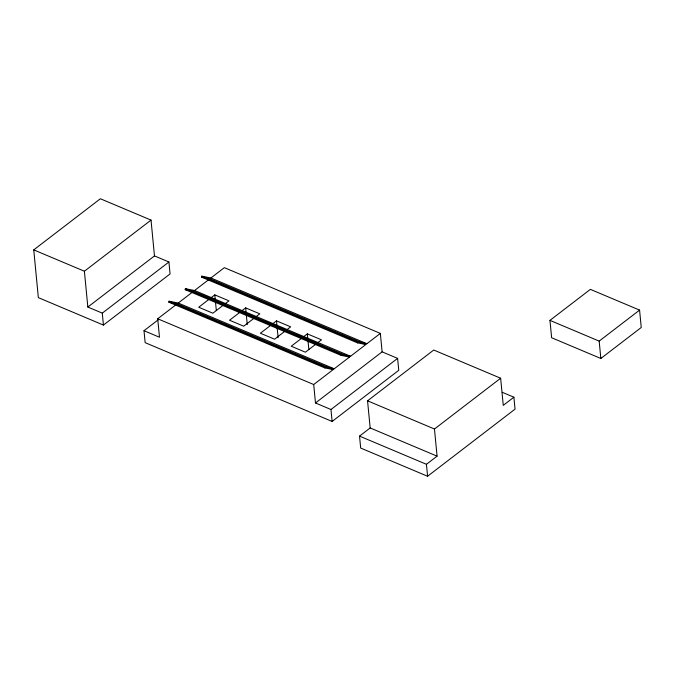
<?xml version="1.0" encoding="UTF-8"?>
<svg xmlns="http://www.w3.org/2000/svg" width="675" height="675" viewBox="0 0 675 675"><rect width="100%" height="100%" fill="white"/><g stroke="black" fill="none" stroke-linecap="round" stroke-linejoin="round"><path stroke-width="1.01" d="M315.487 402.983L382.118 351.852L397.609 358.374L330.969 409.514L315.487 402.983L313.706 384.531L333.197 369.579L324.844 367.926L168.851 302.189L169.062 301.227L178.234 303.041L334.235 368.786L349.523 357.041L316.955 343.322L317.782 343.482L317.993 342.52L321.494 339.837L307.336 333.872L303.834 336.555L303.623 337.517L317.782 343.482M349.523 357.041L341.179 355.396L185.178 289.651L185.397 288.698L194.569 290.503L350.561 356.248L365.858 344.512L209.857 278.767L201.513 277.121L201.724 276.159L210.895 277.973L366.896 343.718L380.346 333.399L224.345 267.654L210.895 277.973M225.247 304.484L211.089 298.519L211.309 297.565L214.81 294.874L228.968 300.839L225.467 303.531L225.247 304.484L224.429 304.324L256.095 317.486L256.306 316.524L259.808 313.841L245.649 307.876L242.148 310.559L241.937 311.521M286.934 330.48L272.776 324.515L272.995 323.561L276.497 320.87L290.655 326.835L287.153 329.527L286.934 330.48L286.116 330.32L303.623 337.517M324.844 367.926L325.055 366.972L169.062 301.227M341.179 355.396L341.39 354.442L185.397 288.698M365.858 344.512L357.505 342.866L357.725 341.904L201.724 276.159M168.919 262.001L170.066 273.94L103.435 325.072L38.348 297.641L33.75 249.885L100.381 198.754L151.023 220.092L154.474 255.909L87.843 307.049L102.288 313.132L168.919 262.001L154.474 255.909M87.843 307.049L84.392 271.223L151.023 220.092M397.609 358.374L398.756 370.313L332.125 421.453L145.15 342.655L144.003 330.716L159.486 337.238L157.714 318.786L176.386 304.459M178.234 303.041L192.721 291.921M194.569 290.503L208.254 280.007M144.003 330.716L158.161 319.849M208.617 299.624L198.703 307.235L212.861 313.2L222.775 305.589M240.283 311.993L229.542 320.237L243.7 326.202L254.441 317.959M271.131 324.987L260.39 333.231L274.548 339.196L285.289 330.952M301.143 338.622L291.229 346.233L305.387 352.198L315.301 344.587M513.894 397.195L515.042 409.143L427.587 476.246L360.678 448.057L359.53 436.118L370.17 427.95L367.554 400.815L433.738 350.03L500.639 378.228L503.255 405.363L513.894 397.195L502.259 392.293M549.956 320.372L590.372 289.364L639.579 310.103L641.25 327.468L600.843 358.476L551.635 337.745L549.956 320.372L599.172 341.111L639.579 310.103M427.587 476.246L426.44 464.307L437.071 456.148L434.464 429.013L500.639 378.228M185.178 289.651L193.531 291.305L211.089 298.519M256.095 317.486L255.268 317.326L272.776 324.515M168.851 302.189L177.196 303.834L333.197 369.579M357.725 341.904L366.896 343.718M341.39 354.442L350.561 356.248M325.055 366.972L334.235 368.786M201.513 277.121L357.505 342.866M33.75 249.885L84.392 271.223M367.554 400.815L434.464 429.013M157.714 318.786L313.706 384.531M370.17 427.95L437.071 456.148M359.53 436.118L426.44 464.307M599.172 341.111L600.843 358.476M380.346 333.399L382.118 351.852M330.969 409.514L332.125 421.453M307.336 333.872L307.741 338.065M307.943 340.166L308.855 349.608M276.497 320.87L277.003 326.118M277.206 328.219L278.108 337.66M245.649 307.876L246.156 313.116M246.358 315.217L247.269 324.658M214.81 294.874L215.317 300.122M215.519 302.223L216.329 310.61M102.288 313.132L103.435 325.072"/></g></svg>
